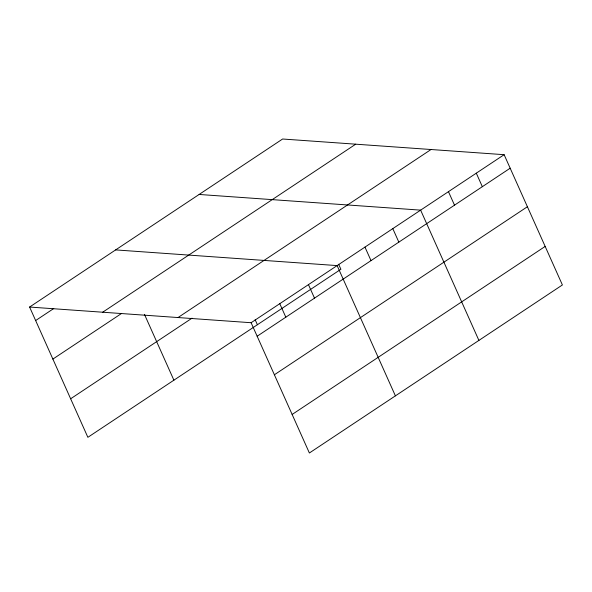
<?xml version="1.0" encoding="UTF-8"?>
<svg xmlns="http://www.w3.org/2000/svg" width="592" height="592" viewBox="0 0 592 592"><rect width="100%" height="100%" fill="white"/><g stroke="black" fill="none" stroke-linecap="round" stroke-linejoin="round"><path stroke-width="0.89" d="M29.6 307.041L282.621 139.009L504.125 154.69L562.4 284.959L309.379 452.991L251.104 322.721L29.6 307.041L87.875 437.31L340.896 269.279L338.646 264.254M35.646 320.546L53.754 308.521M102.697 312.213L355.718 144.182M52.88 359.078L121.552 313.471M178.007 317.549L431.028 149.517M70.633 398.779L192.023 318.17M251.104 322.721L504.125 154.69M257.15 336.234L510.171 168.202M274.385 374.766L527.405 206.734M292.145 414.459L545.165 246.427M199.127 194.457L420.631 210.138L478.906 340.407M115.625 249.905L337.129 265.593L395.404 395.863M476.294 173.175L482.339 186.68M448.462 191.66L454.508 205.165M392.799 228.623L398.838 242.135M364.968 247.108L371.006 260.613M308.454 284.634L314.5 298.146M279.779 303.681L285.825 317.186M255.152 319.702L257.394 324.727M144.455 314.352L173.9 380.175"/></g></svg>
